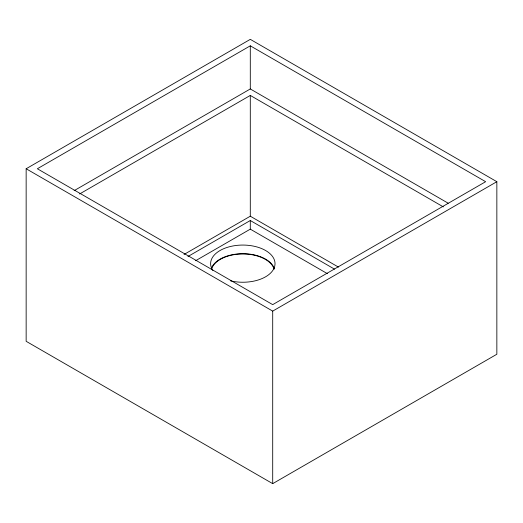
<?xml version="1.0" encoding="UTF-8"?>
<svg xmlns="http://www.w3.org/2000/svg" width="523" height="523" viewBox="0 0 523 523"><rect width="100%" height="100%" fill="white"/><g stroke="black" fill="none" stroke-linecap="round" stroke-linejoin="round"><path stroke-width="0.78" d="M26.15 168.759L250.295 39.349L496.85 181.697L496.85 354.241L272.705 483.651L26.15 341.303L26.15 168.759L272.705 311.107L496.85 181.697M250.295 45.821L37.355 168.759L272.705 304.634L485.645 181.697L250.295 45.821L250.295 88.956L448.185 203.205M74.142 190.653L250.295 88.956M79.601 193.974L250.295 95.428L443.327 206.873M184.037 254.459L250.295 216.208L338.459 267.109M187.953 256.512L250.295 220.523L334.491 269.129M195.661 260.689L250.295 229.152L327.411 273.673M272.705 311.107L272.705 483.651M250.295 95.428L250.295 216.208M250.295 220.523L250.295 229.152M212.848 270.45A32.197 18.593 0 0 1 239.018 245.195A32.197 18.593 0 0 1 274.719 266.2A32.197 18.593 0 0 1 230.499 280.831M211.717 267.475A32.197 18.593 0 0 1 244.019 253.707A32.197 18.593 0 0 1 274.457 268.822M211.56 269.097A31.746 18.325 0 0 1 242.822 253.956A31.746 18.325 0 0 1 274.085 269.097"/></g></svg>
